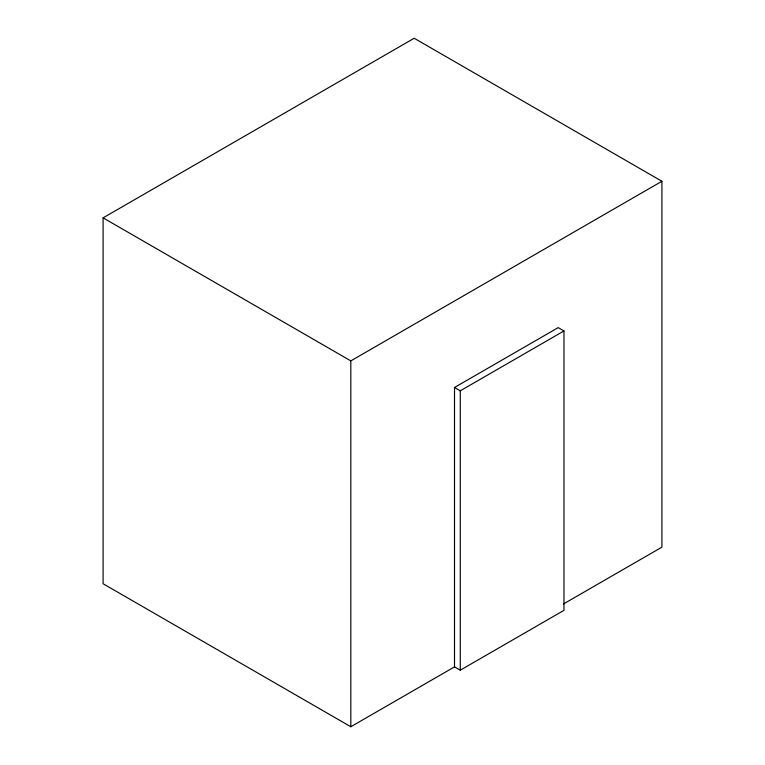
<?xml version="1.0" encoding="UTF-8"?>
<svg xmlns="http://www.w3.org/2000/svg" width="765" height="765" viewBox="0 0 765 765"><rect width="100%" height="100%" fill="white"/><g stroke="black" fill="none" stroke-linecap="round" stroke-linejoin="round"><path stroke-width="1.15" d="M454.515 666.879L454.515 387.492L558.211 327.621L563.968 330.949L563.968 610.336L460.272 670.207L454.515 666.879L350.819 726.75L103.093 583.733L103.093 217.853L414.181 38.25L661.907 181.267L661.907 547.147L563.346 604.044M103.093 217.853L350.819 360.879L661.907 181.267M454.515 387.492L460.272 390.81L563.968 330.949M460.272 390.81L460.272 670.207M350.819 360.879L350.819 726.75"/></g></svg>
